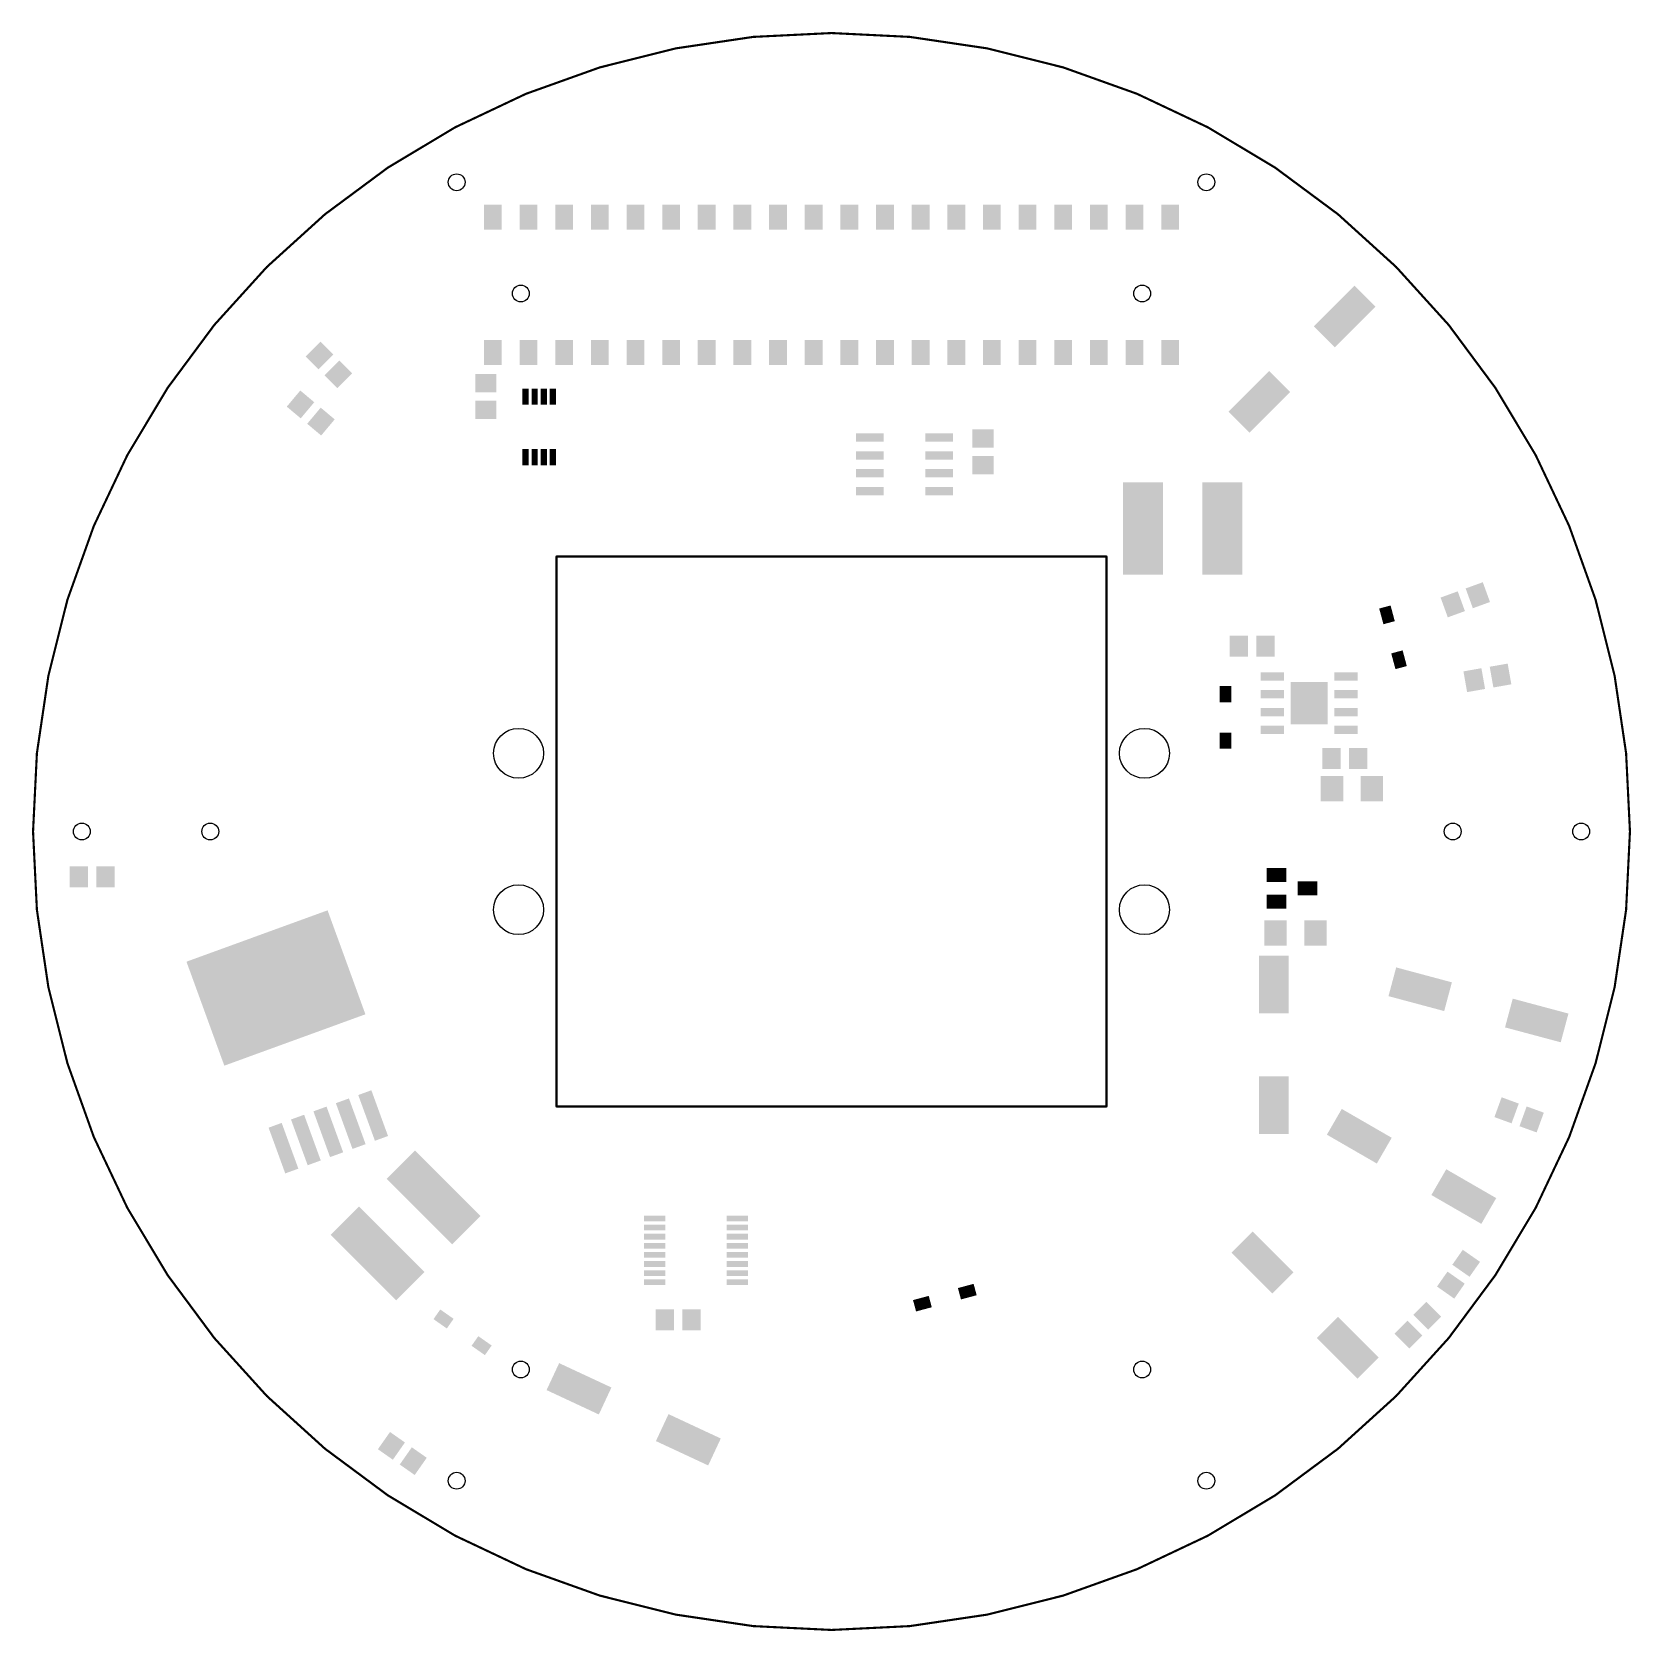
# Model space of a CAD drawing. Extents: x 0 to 114, y 0 to 114.
import ezdxf

# ---------------------------------------------------------------- set-up
doc = ezdxf.new("R2010")
doc.units = 0
doc.layers.add('20', color=30, linetype='CONTINUOUS')
doc.layers.add('31', color=253, linetype='CONTINUOUS')

# ---------------------------------------------------------------- blocks, each defined once
blk = doc.blocks.new('RECT')
blk.add_solid([(-0.5, -0.5), (0.5, -0.5), (-0.5, 0.5), (0.5, 0.5)])

msp = doc.modelspace()

# ---------------------------------------------------------------- linework, layer by layer
at = {"layer": '20'}
for points, const_width in [([(56.895, 0, 1), (56.895, 113.79, 1), (56.895, 0)], 0.1524), ([(37.3005, 76.5276, 1), (37.3005, 76.4514)], 0.0762), ([(37.3386, 76.4895, 1), (37.2624, 76.4895)], 0.0762), ([(76.5276, 76.4895, 1), (76.4514, 76.4895)], 0.0762), ([(76.4895, 76.4514, 1), (76.4895, 76.5276)], 0.0762), ([(37.3005, 37.3386, 1), (37.3005, 37.2624)], 0.0762), ([(37.2624, 37.3005, 1), (37.3386, 37.3005)], 0.0762), ([(76.4514, 37.3005, 1), (76.5276, 37.3005)], 0.0762), ([(76.4895, 37.2624, 1), (76.4895, 37.3386)], 0.0762)]:
    msp.add_lwpolyline(points, format="xyb", dxfattribs=dict(at, const_width=const_width))
at = {"layer": '20', "const_width": 0.1524}
for points in [[(76.4895, 76.4895), (37.3005, 76.4895)], [(37.3005, 76.4895), (37.3005, 37.3005)], [(76.4895, 37.3005), (76.4895, 76.4895)], [(37.3005, 37.3005), (76.4895, 37.3005)]]:
    msp.add_lwpolyline(points, dxfattribs=at)
at = {"layer": '20'}
for centre, radius in [((30.1859, 103.1565), 0.6), ((83.6041, 103.1565), 0.6), ((34.7609, 95.2323), 0.6), ((79.0291, 95.2323), 0.6), ((34.6, 62.466), 1.778), ((79.19, 62.466), 1.778), ((3.4769, 56.895), 0.6), ((12.6269, 56.895), 0.6), ((101.1632, 56.895), 0.6), ((110.3132, 56.895), 0.6), ((34.6, 51.324), 1.778), ((79.19, 51.324), 1.778), ((34.7609, 18.5577), 0.6), ((79.0291, 18.5577), 0.6), ((30.1859, 10.6335), 0.6), ((83.6041, 10.6335), 0.6)]:
    msp.add_circle(centre, radius, dxfattribs=at)

# ---------------------------------------------------------------- block references
at = {"layer": '31'}
for p, xscale, yscale in [((32.765, 100.673), 1.27, 1.78), ((35.305, 100.673), 1.27, 1.78), ((37.845, 100.673), 1.27, 1.78), ((40.385, 100.673), 1.27, 1.78), ((42.925, 100.673), 1.27, 1.78), ((45.465, 100.673), 1.27, 1.78), ((48.005, 100.673), 1.27, 1.78), ((50.545, 100.673), 1.27, 1.78), ((53.085, 100.673), 1.27, 1.78), ((55.625, 100.673), 1.27, 1.78), ((58.165, 100.673), 1.27, 1.78), ((60.705, 100.673), 1.27, 1.78), ((63.245, 100.673), 1.27, 1.78), ((65.785, 100.673), 1.27, 1.78), ((68.325, 100.673), 1.27, 1.78), ((70.865, 100.673), 1.27, 1.78), ((73.405, 100.673), 1.27, 1.78), ((75.945, 100.673), 1.27, 1.78), ((78.485, 100.673), 1.27, 1.78), ((81.025, 100.673), 1.27, 1.78), ((59.6313, 84.963), 1.9716, 0.5991), ((64.5747, 84.963), 1.9716, 0.5991), ((59.6313, 83.693), 1.9716, 0.5991), ((64.5747, 83.693), 1.9716, 0.5991), ((59.6313, 82.423), 1.9716, 0.5991), ((64.5747, 82.423), 1.9716, 0.5991), ((59.6313, 81.153), 1.9716, 0.5991), ((64.5747, 81.153), 1.9716, 0.5991), ((85.918, 70.104), 1.3, 1.5), ((87.818, 70.104), 1.3, 1.5), ((92.522, 62.103), 1.3, 1.5), ((94.422, 62.103), 1.3, 1.5), ((3.2664, 53.6702), 1.3, 1.5), ((5.1664, 53.6702), 1.3, 1.5), ((44.2964, 29.326), 1.5151, 0.4091), ((44.2964, 28.676), 1.5151, 0.4091), ((50.1916, 29.326), 1.5151, 0.4091), ((50.1916, 28.676), 1.5151, 0.4091), ((44.2964, 28.026), 1.5151, 0.4091), ((44.2964, 27.376), 1.5151, 0.4091), ((50.1916, 28.026), 1.5151, 0.4091), ((50.1916, 27.376), 1.5151, 0.4091), ((44.2964, 26.726), 1.5151, 0.4091), ((44.2964, 26.076), 1.5151, 0.4091), ((50.1916, 26.726), 1.5151, 0.4091), ((50.1916, 26.076), 1.5151, 0.4091), ((44.2964, 25.426), 1.5151, 0.4091), ((50.1916, 25.426), 1.5151, 0.4091), ((44.2964, 24.776), 1.5151, 0.4091), ((50.1916, 24.776), 1.5151, 0.4091)]:
    msp.add_blockref('RECT', p, dxfattribs=dict(at, xscale=xscale, yscale=yscale))
for p, xscale, yscale, rotation in [((93.4639, 93.5909), 4.1098, 2.1202, 45), ((20.4102, 90.8163), 1.3, 1.5, 135), ((32.765, 91.023), 1.27, 1.78, 180), ((35.305, 91.023), 1.27, 1.78, 180), ((37.845, 91.023), 1.27, 1.78, 180), ((40.385, 91.023), 1.27, 1.78, 180), ((42.925, 91.023), 1.27, 1.78, 180), ((45.465, 91.023), 1.27, 1.78, 180), ((48.005, 91.023), 1.27, 1.78, 180), ((50.545, 91.023), 1.27, 1.78, 180), ((53.085, 91.023), 1.27, 1.78, 180), ((55.625, 91.023), 1.27, 1.78, 180), ((58.165, 91.023), 1.27, 1.78, 180), ((60.705, 91.023), 1.27, 1.78, 180), ((63.245, 91.023), 1.27, 1.78, 180), ((65.785, 91.023), 1.27, 1.78, 180), ((68.325, 91.023), 1.27, 1.78, 180), ((70.865, 91.023), 1.27, 1.78, 180), ((73.405, 91.023), 1.27, 1.78, 180), ((75.945, 91.023), 1.27, 1.78, 180), ((78.485, 91.023), 1.27, 1.78, 180), ((81.025, 91.023), 1.27, 1.78, 180), ((21.7538, 89.4728), 1.3, 1.5, 135), ((32.258, 88.834), 1.3, 1.5, 90), ((87.3841, 87.5111), 4.1098, 2.1202, 45), ((19.0589, 87.3262), 1.3, 1.5, 140), ((35.093, 87.8783), 1.15, 0.45, 270), ((35.743, 87.8783), 1.15, 0.45, 270), ((36.393, 87.8783), 1.15, 0.45, 270), ((37.043, 87.8783), 1.15, 0.45, 270), ((20.5143, 86.105), 1.3, 1.5, 140), ((32.258, 86.934), 1.3, 1.5, 90), ((67.691, 84.897), 1.3, 1.5, 90), ((35.093, 83.5717), 1.15, 0.45, 270), ((35.743, 83.5717), 1.15, 0.45, 270), ((36.393, 83.5717), 1.15, 0.45, 270), ((37.043, 83.5717), 1.15, 0.45, 270), ((67.691, 82.997), 1.3, 1.5, 90), ((79.09, 78.486), 6.6, 2.85, 90), ((84.74, 78.486), 6.6, 2.85, 90), ((102.9499, 73.7309), 1.3, 1.5, 20), ((96.4785, 72.3323), 1.1587, 0.8391, 105), ((101.1645, 73.0811), 1.3, 1.5, 20), ((97.3355, 69.1337), 1.1587, 0.8391, 105), ((102.6964, 67.6784), 1.3, 1.5, 10), ((104.5676, 68.0084), 1.3, 1.5, 10), ((84.963, 66.6797), 1.1587, 0.8391, 270), ((88.3016, 67.945), 1.6546, 0.5919, 180), ((90.932, 66.04), 2.65, 3, 180), ((93.5624, 67.945), 1.6546, 0.5919, 180), ((88.3016, 66.675), 1.6546, 0.5919, 180), ((93.5624, 66.675), 1.6546, 0.5919, 180), ((88.3016, 65.405), 1.6546, 0.5919, 180), ((93.5624, 65.405), 1.6546, 0.5919, 180), ((84.963, 63.3683), 1.1587, 0.8391, 270), ((88.3016, 64.135), 1.6546, 0.5919, 180), ((93.5624, 64.135), 1.6546, 0.5919, 180), ((92.558, 59.944), 1.6, 1.803, 180), ((95.402, 59.944), 1.6, 1.803, 180), ((17.3082, 45.7437), 7.8849, 10.7, 110), ((88.538, 49.672), 1.6, 1.803, 180), ((91.382, 49.672), 1.6, 1.803, 180), ((88.417, 45.982), 4.1098, 2.1202, 270), ((98.843, 45.6551), 4.1098, 2.1202, 345), ((107.148, 43.4297), 4.1098, 2.1202, 345), ((88.417, 37.384), 4.1098, 2.1202, 270), ((22.6365, 36.0747), 3.4686, 0.9939, 110), ((24.234, 36.6562), 3.4686, 0.9939, 110), ((104.9999, 37.0279), 1.3, 1.5, 160), ((19.4416, 34.9119), 3.4686, 0.9939, 110), ((21.039, 35.4933), 3.4686, 0.9939, 110), ((94.5046, 35.1811), 4.1098, 2.1202, 330), ((106.7853, 36.3781), 1.3, 1.5, 160), ((17.8441, 34.3304), 3.4686, 0.9939, 110), ((28.5406, 30.8266), 6.6, 2.85, 135), ((101.9506, 30.8821), 4.1098, 2.1202, 330), ((24.5454, 26.8314), 6.6, 2.85, 135), ((87.6031, 26.1869), 4.1098, 2.1202, 315), ((102.1195, 26.1274), 1.3, 1.5, 235), ((101.0297, 24.571), 1.3, 1.5, 235), ((66.5713, 24.1065), 1.1587, 0.8391, 195), ((29.2507, 22.1587), 1.1587, 0.8391, 325), ((45.024, 22.098), 1.3, 1.5, 180), ((46.924, 22.098), 1.3, 1.5, 180), ((63.3727, 23.2495), 1.1587, 0.8391, 195), ((99.3508, 22.3888), 1.3, 1.5, 45), ((93.6828, 20.1072), 4.1098, 2.1202, 315), ((98.0072, 21.0452), 1.3, 1.5, 45), ((31.9633, 20.2593), 1.1587, 0.8391, 325), ((38.9028, 17.1838), 4.1098, 2.1202, 335), ((46.6952, 13.5502), 4.1098, 2.1202, 335), ((25.5362, 13.1179), 1.3, 1.5, 325), ((27.0926, 12.0281), 1.3, 1.5, 325)]:
    msp.add_blockref('RECT', p, dxfattribs=dict(at, xscale=xscale, yscale=yscale, rotation=rotation))
at = {"layer": '31', "yscale": 1.4, "rotation": 270}
for p in [(88.606, 53.797), (90.806, 52.847), (88.606, 51.897)]:
    msp.add_blockref('RECT', p, dxfattribs=at)

doc.saveas('drawing.dxf')
